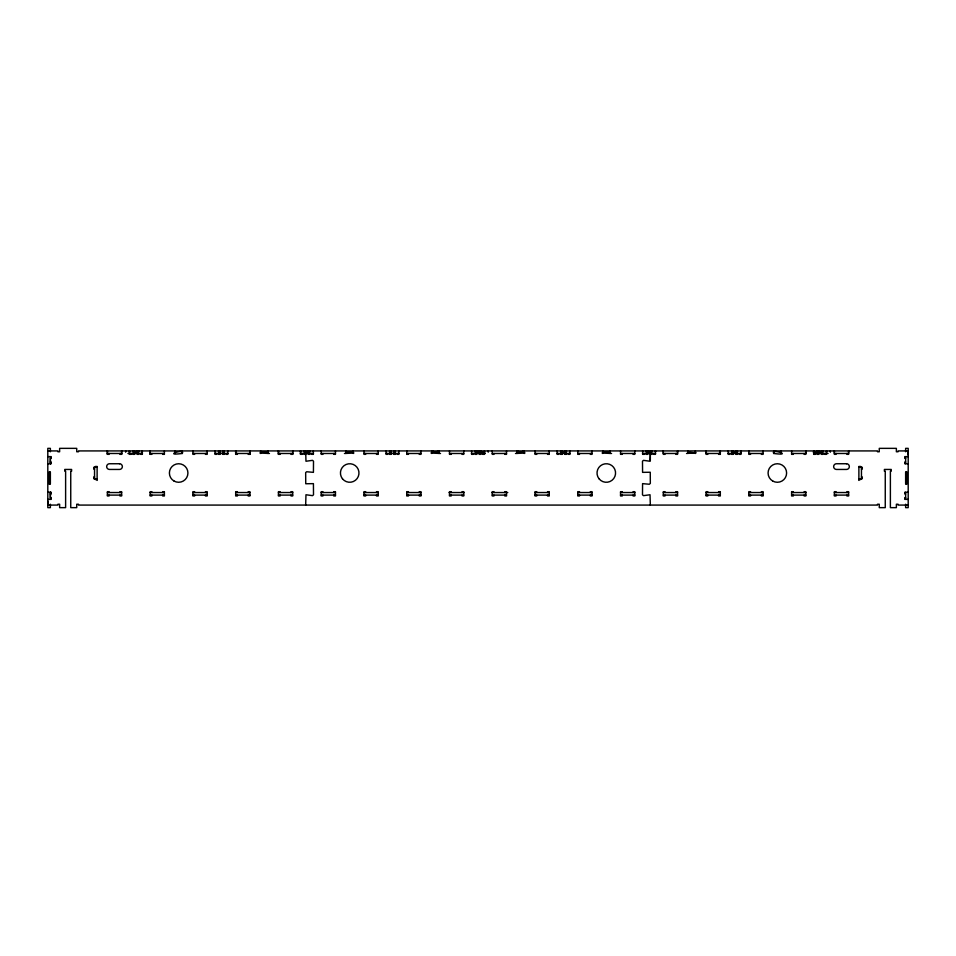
<?xml version="1.0" encoding="UTF-8"?>
<svg xmlns="http://www.w3.org/2000/svg" width="956" height="956" viewBox="0 0 956 956"><rect width="100%" height="100%" fill="white"/><g stroke="black" fill="none" stroke-linecap="round" stroke-linejoin="round"><path stroke-width="1.43" d="M47.8 501.087L47.8 505.079L57.922 505.079L57.922 504.23L59.631 504.23L59.631 507.648L65.617 507.648L65.617 471.153L64.757 471.153L64.757 469.444L71.604 469.444L71.604 471.153L70.744 471.153L70.744 507.648L76.731 507.648L76.731 504.23L78.452 504.23L78.452 505.079L877.548 505.079L877.548 504.23L879.269 504.23L879.269 507.648L885.256 507.648L885.256 471.153L884.396 471.153L884.396 469.444L891.243 469.444L891.243 471.153L890.383 471.153L890.383 507.648L896.37 507.648L896.37 504.23L898.078 504.23L898.078 505.079L908.2 505.079M50.369 499.379L50.369 492.256L50.369 497.67L51.218 497.67L51.218 499.379L47.8 499.379M50.369 483.7L50.369 472.3L49.724 471.655L49.079 472.3L49.079 483.7C49.449 485.349 51.648 482.959 49.079 483.7M50.369 456.621L50.369 463.744L50.369 458.33L51.218 458.33L51.218 456.621L47.8 456.621M107.383 454.339L107.383 450.921L107.383 454.339L109.092 454.339L109.092 453.479M121.639 454.339L121.639 450.921L121.639 454.339L119.93 454.339L119.93 453.479M129.478 454.339L129.478 450.921L129.478 454.339L131.187 454.339L131.187 453.479M142.313 454.339L142.313 450.921L142.313 454.339L140.592 454.339L140.592 453.479M150.152 454.339L150.152 450.921L150.152 454.339L151.861 454.339L151.861 453.479M235.678 454.339L235.678 450.921L235.678 454.339L237.387 454.339L237.387 453.479M249.922 454.339L249.922 450.921L249.922 454.339L248.213 454.339L248.213 453.479M278.435 454.339L278.435 450.921L278.435 454.339L280.144 454.339L280.144 453.479M292.691 454.339L292.691 450.921L292.691 454.339L290.983 454.339L290.983 453.479M300.531 454.339L300.531 450.921L300.531 454.339L302.239 454.339L302.239 453.479M650.331 505.079L650.032 494.754L643.496 495.65L642.492 494.814L642.575 483.64L649.339 484.25L650.331 483.401L650.259 472.24L642.575 472.36L642.492 461.186L643.496 460.35L650.032 461.246L650.331 454.339L652.052 454.339L652.052 453.479M655.469 451.77L655.469 450.921L655.469 454.339L653.761 454.339L653.761 453.479M663.309 452.965L663.309 450.921L663.309 454.339L665.018 454.339L665.018 453.479M688.248 453.06L688.248 452.2L696.028 452.845L686.539 453.479M695.382 453.06L695.382 452.2M720.322 452.965L720.322 450.921L720.322 454.339L718.613 454.339L718.613 453.479M740.996 451.77L740.996 453.479L728.054 453.479M773.786 453.479C769.915 447.934 794.711 456.203 773.786 453.479L773.786 452.63M780.909 453.479L780.909 452.63M813.687 452.63L813.687 450.921L813.687 454.339L815.408 454.339L815.408 453.479M826.522 452.63L826.522 450.921L826.522 454.339L824.813 454.339L824.813 453.479M908.2 454.913L908.2 450.921L898.078 450.921L898.078 451.77L896.37 451.77L896.37 448.352L879.269 448.352L879.269 451.77L877.548 451.77L877.548 450.921L78.452 450.921L78.452 451.77L76.731 451.77L76.731 448.352L59.631 448.352L59.631 451.77L57.922 451.77L57.922 450.921L47.8 450.921M905.631 472.3L906.276 471.655L906.921 472.3L906.921 483.7L906.276 484.345L905.631 483.7L905.631 472.3L906.921 472.3M182.214 453.479C186.085 447.934 161.289 456.203 182.214 453.479L182.214 450.921M344.435 453.479L353.875 453.072L353.278 452.2L346.144 452.2L345.905 453.443L346.144 450.921M515.487 453.479L524.928 453.072L524.33 452.2L517.196 452.2L516.969 453.443L517.196 450.921M688.248 452.2C686.539 453.598 689.646 453.957 688.248 450.921M135.573 452.2L133.039 452.2L133.039 450.921M136.302 452.2L138.739 452.2L138.739 450.921M220.466 452.2L218.566 452.2L218.566 450.921M222.366 452.2L224.266 452.2L224.266 450.921M306.625 452.2L304.092 452.2L304.092 450.921M307.354 452.2L309.792 452.2L309.792 450.921M391.518 452.2L389.618 452.2L389.618 450.921M393.418 452.2L395.33 452.2L395.33 450.921M477.677 452.2L475.144 452.2L475.144 450.921M478.406 452.2L484.8 452.2M563.215 452.2L560.67 452.2L560.67 450.921M564.482 452.2L566.382 452.2L566.382 450.921M648.742 452.2L646.208 452.2L646.208 450.921M649.459 452.2L651.908 452.2L651.908 450.921M734.268 452.2L731.734 452.2L731.734 450.921M735.534 452.2L737.435 452.2L737.435 450.921M813.305 452.2L819.794 452.2M820.511 452.2L822.961 452.2L822.961 450.921M107.383 453.479L121.639 453.479M127.913 453.479L142.42 453.479M150.152 453.479L164.396 453.479M192.909 453.479L207.165 453.479M214.885 453.479L227.946 453.479M235.678 453.479L249.922 453.479M267.752 450.921L267.979 453.443L267.752 452.2L260.618 452.2L260.02 453.072L269.461 453.479M278.435 453.479L292.691 453.479M300.411 453.479L313.484 453.479M321.204 453.479L335.46 453.479M363.961 453.479L378.218 453.479M385.937 453.479L399.01 453.479M406.73 453.479L420.987 453.479M438.804 450.921L439.031 453.443L438.804 452.2L431.67 452.2L431.072 453.072L440.513 453.479M449.487 453.479L463.744 453.479M471.463 453.479L485.361 453.479M492.256 453.479L506.513 453.479M535.013 453.479L549.27 453.479M556.99 453.479L570.063 453.479M577.783 453.479L592.039 453.479M609.856 450.921L610.095 453.443L609.856 452.2L602.722 452.2L602.125 453.072L611.565 453.479M620.54 453.479L634.796 453.479M642.516 453.479L655.589 453.479M663.309 453.479L677.565 453.479L677.565 450.921L677.565 454.339L675.856 454.339L675.856 453.479M720.322 453.479L706.078 453.479L706.078 450.921L706.078 454.339L707.787 454.339L707.787 453.479M748.835 453.479L763.091 453.479M791.604 453.479L805.848 453.479L805.848 450.921L805.848 454.339L804.139 454.339L804.139 453.479M813.58 453.479L828.087 453.479M305.669 454.339L303.948 454.339L303.948 453.479M908.2 456.621L904.782 456.621L904.782 458.33L905.631 458.33M50.369 462.035L51.218 462.035L51.218 463.744L47.8 463.744M905.631 462.035L904.782 462.035L904.782 463.744L908.2 463.744M97.118 467.305L93.7 467.305L93.7 469.026L94.548 469.026M858.882 467.305L862.3 467.305L862.3 469.026L861.452 469.026M49.079 472.3L50.369 472.3M94.548 477.008L93.7 477.008L93.7 478.717L97.118 478.717M861.452 477.008L862.3 477.008L862.3 478.717L858.882 478.717M97.118 479.565L95.409 479.565L95.409 478.717M858.882 479.565L860.591 479.565L860.591 478.717M905.631 483.7L906.921 483.7M47.8 492.256L51.218 492.256L51.218 493.965L50.369 493.965M908.2 492.256L904.782 492.256L904.782 493.965L905.631 493.965M107.383 492.543L121.639 492.543M150.152 492.543L164.396 492.543M192.909 492.543L207.165 492.543M235.678 492.543L249.922 492.543M278.435 492.543L292.691 492.543M321.204 492.543L335.46 492.543M363.961 492.543L378.218 492.543M406.73 492.543L420.987 492.543M449.057 492.543L464.162 492.543M491.814 492.543L507.779 492.543M535.013 492.543L549.27 492.543M577.783 492.543L592.039 492.543M620.54 492.543L634.796 492.543M663.309 492.543L677.565 492.543M706.078 492.543L720.322 492.543M748.835 492.543L763.091 492.543M791.604 492.543L805.848 492.543M834.361 492.543L848.617 492.543M107.383 495.1L121.639 495.1M150.152 495.1L164.396 495.1M192.909 495.1L207.165 495.1M235.678 495.1L249.922 495.1M278.435 495.1L292.691 495.1M321.204 495.1L335.46 495.1M363.961 495.1L378.218 495.1M406.73 495.1L420.987 495.1M449.487 495.1L463.732 495.1M492.244 495.1L506.501 495.1M535.013 495.1L549.27 495.1M577.783 495.1L592.039 495.1M620.54 495.1L634.796 495.1M663.309 495.1L677.565 495.1M706.078 495.1L720.322 495.1M748.835 495.1L763.091 495.1M791.604 495.1L805.848 495.1M834.361 495.1L848.617 495.1M905.631 497.67L904.782 497.67L904.782 499.379L908.2 499.379M905.631 451.77L905.631 448.352L908.2 448.352L908.2 507.648L905.631 507.648L905.631 504.23M905.631 456.621L905.631 463.744M905.631 492.256L905.631 499.379M861.452 467.305L861.452 478.717M860.591 467.305L860.591 466.456L858.882 466.456L858.882 480.426M846.908 453.479L846.908 454.339L848.617 454.339L848.617 450.921L848.617 453.479L834.361 453.479L834.361 450.921L834.361 454.339L836.07 454.339L836.07 453.479M846.908 492.543L846.908 491.683L848.617 491.683L848.617 495.961L846.908 495.961L846.908 495.1M836.07 492.543L836.07 491.683L834.361 491.683L834.361 495.961L836.07 495.961L836.07 495.1M830.334 450.921L830.334 452.2M823.104 453.479L823.104 454.339L821.395 454.339L821.395 450.921M818.826 450.921L818.826 454.339L817.117 454.339L817.117 453.479M817.26 450.921L817.26 452.2M804.139 492.543L804.139 491.683L805.848 491.683L805.848 495.961L804.139 495.961L804.139 495.1M793.313 453.479L793.313 454.339L791.604 454.339L791.604 450.921M793.313 492.543L793.313 491.683L791.604 491.683L791.604 495.961L793.313 495.961L793.313 495.1M780.909 451.77L780.909 450.921L780.909 453.06M773.786 451.77L773.786 450.921L773.786 453.06M763.091 450.921L763.091 454.339L761.382 454.339L761.382 453.479M761.382 492.543L761.382 491.683L763.091 491.683L763.091 495.961L761.382 495.961L761.382 495.1M750.544 453.479L750.544 454.339L748.835 454.339L748.835 450.921M750.544 492.543L750.544 491.683L748.835 491.683L748.835 495.961L750.544 495.961L750.544 495.1M740.996 450.921L740.996 454.339L739.287 454.339L739.287 453.479M737.578 453.479L737.578 454.339L735.869 454.339L735.869 450.921M733.3 450.921L733.3 454.339L731.591 454.339L731.591 453.479M729.882 453.479L729.882 454.339L728.161 454.339L728.161 450.921M718.613 492.543L718.613 491.683L720.322 491.683L720.322 495.961L718.613 495.961L718.613 495.1M707.787 492.543L707.787 491.683L706.078 491.683L706.078 495.961L707.787 495.961L707.787 495.1M695.382 450.921L695.382 453.479M675.856 492.543L675.856 491.683L677.565 491.683L677.565 495.961L675.856 495.961L675.856 495.1M665.018 492.543L665.018 491.683L663.309 491.683L663.309 495.961L665.018 495.961L665.018 495.1M650.331 450.921L650.331 460.601M647.774 450.921L647.774 454.339L646.065 454.339L646.065 453.479M644.344 453.479L644.344 454.339L642.635 454.339L642.635 450.921M634.796 450.921L634.796 454.339L633.087 454.339L633.087 453.479M633.087 492.543L633.087 491.683L634.796 491.683L634.796 495.961L633.087 495.961L633.087 495.1M622.26 453.479L622.26 454.339L620.54 454.339L620.54 450.921M622.26 492.543L622.26 491.683L620.54 491.683L620.54 495.961L622.26 495.961L622.26 495.1M602.722 450.921L602.722 453.479M592.039 450.921L592.039 454.339L590.33 454.339L590.33 453.479M590.33 492.543L590.33 491.683L592.039 491.683L592.039 495.961L590.33 495.961L590.33 495.1M579.491 453.479L579.491 454.339L577.783 454.339L577.783 450.921M579.491 492.543L579.491 491.683L577.783 491.683L577.783 495.961L579.491 495.961L579.491 495.1M569.943 450.921L569.943 454.339L568.234 454.339L568.234 453.479M566.526 453.479L566.526 454.339L564.805 454.339L564.805 450.921M562.248 450.921L562.248 454.339L560.539 454.339L560.539 453.479M558.818 453.479L558.818 454.339L557.109 454.339L557.109 450.921M549.27 450.921L549.27 454.339L547.561 454.339L547.561 453.479M547.561 492.543L547.561 491.683L549.27 491.683L549.27 495.961L547.561 495.961L547.561 495.1M536.734 453.479L536.734 454.339L535.013 454.339L535.013 450.921M536.734 492.543L536.734 491.683L535.013 491.683L535.013 495.961L536.734 495.961L536.734 495.1M524.33 450.921L524.33 453.479M523.099 450.921L523.099 451.77M518.427 450.921L518.427 451.77M506.513 450.921L506.513 454.339L504.804 454.339L504.804 453.479M504.804 492.543L504.804 491.683L506.513 491.683L506.513 495.961L504.804 495.961L504.804 495.1M493.965 453.479L493.965 454.339L492.256 454.339L492.256 450.921M493.965 492.543L493.965 491.683L492.256 491.683L492.256 495.961L493.965 495.961L493.965 495.1M488.217 450.921L488.217 452.2M484.417 450.921L484.417 454.339L482.708 454.339L482.708 453.479M480.988 453.479L480.988 454.339L479.279 454.339L479.279 450.921M480.856 450.921L480.856 452.2M476.721 450.921L476.721 454.339L475.013 454.339L475.013 453.479M473.292 453.479L473.292 454.339L471.583 454.339L471.583 450.921M463.744 450.921L463.744 454.339L462.035 454.339L462.035 453.479M462.035 492.543L462.035 491.683L463.744 491.683L463.744 495.961L462.035 495.961L462.035 495.1M451.196 453.479L451.196 454.339L449.487 454.339L449.487 450.921M451.196 492.543L451.196 491.683L449.487 491.683L449.487 495.961L451.196 495.961L451.196 495.1M437.573 450.921L437.573 451.77M432.901 450.921L432.901 451.77M431.67 450.921L431.67 453.479M420.987 450.921L420.987 454.339L419.266 454.339L419.266 453.479M419.266 492.543L419.266 491.683L420.987 491.683L420.987 495.961L419.266 495.961L419.266 495.1M408.439 453.479L408.439 454.339L406.73 454.339L406.73 450.921M408.439 492.543L408.439 491.683L406.73 491.683L406.73 495.961L408.439 495.961L408.439 495.1M398.891 450.921L398.891 454.339L397.182 454.339L397.182 453.479M395.461 453.479L395.461 454.339L393.752 454.339L393.752 450.921M391.195 450.921L391.195 454.339L389.474 454.339L389.474 453.479M387.766 453.479L387.766 454.339L386.057 454.339L386.057 450.921M378.218 450.921L378.218 454.339L376.509 454.339L376.509 453.479M376.509 492.543L376.509 491.683L378.218 491.683L378.218 495.961L376.509 495.961L376.509 495.1M365.67 453.479L365.67 454.339L363.961 454.339L363.961 450.921M365.67 492.543L365.67 491.683L363.961 491.683L363.961 495.961L365.67 495.961L365.67 495.1M353.278 450.921L353.278 453.479M335.46 450.921L335.46 454.339L333.74 454.339L333.74 453.479M333.74 492.543L333.74 491.683L335.46 491.683L335.46 495.961L333.74 495.961L333.74 495.1M322.913 453.479L322.913 454.339L321.204 454.339L321.204 450.921M322.913 492.543L322.913 491.683L321.204 491.683L321.204 495.961L322.913 495.961L322.913 495.1M313.365 450.921L313.365 454.339L311.656 454.339L311.656 453.479M309.935 453.479L309.935 454.339L308.226 454.339L308.226 450.921M305.669 450.921L305.968 461.246L312.504 460.35L313.508 461.186L313.425 472.36L306.661 471.75L305.669 472.599L305.741 483.76L313.425 483.64L313.508 494.814L312.504 495.65L305.968 494.754L305.669 505.079M290.983 492.543L290.983 491.683L292.691 491.683L292.691 495.961L290.983 495.961L290.983 495.1M280.144 492.543L280.144 491.683L278.435 491.683L278.435 495.961L280.144 495.961L280.144 495.1M260.618 450.921L260.618 453.479M248.213 492.543L248.213 491.683L249.922 491.683L249.922 495.961L248.213 495.961L248.213 495.1M237.387 492.543L237.387 491.683L235.678 491.683L235.678 495.961L237.387 495.961L237.387 495.1M227.839 450.921L227.839 454.339L226.118 454.339L226.118 453.479M224.409 453.479L224.409 454.339L222.7 454.339L222.7 450.921M220.131 450.921L220.131 454.339L218.422 454.339L218.422 453.479M216.713 453.479L216.713 454.339L215.004 454.339L215.004 450.921M207.165 450.921L207.165 454.339L205.456 454.339L205.456 453.479M205.456 492.543L205.456 491.683L207.165 491.683L207.165 495.961L205.456 495.961L205.456 495.1M194.618 453.479L194.618 454.339L192.909 454.339L192.909 450.921M194.618 492.543L194.618 491.683L192.909 491.683L192.909 495.961L194.618 495.961L194.618 495.1M175.091 450.921L175.091 453.479M164.396 450.921L164.396 454.339L162.687 454.339L162.687 453.479M162.687 492.543L162.687 491.683L164.396 491.683L164.396 495.961L162.687 495.961L162.687 495.1M151.861 492.543L151.861 491.683L150.152 491.683L150.152 495.961L151.861 495.961L151.861 495.1M138.883 453.479L138.883 454.339L137.174 454.339L137.174 450.921M134.605 450.921L134.605 454.339L132.896 454.339L132.896 453.479M125.666 450.921L125.666 452.2M119.93 492.543L119.93 491.683L121.639 491.683L121.639 495.961L119.93 495.961L119.93 495.1M109.092 492.543L109.092 491.683L107.383 491.683L107.383 495.961L109.092 495.961L109.092 495.1M97.118 480.426L97.118 466.456L95.409 466.456L95.409 467.305M94.548 467.305L94.548 478.717M50.369 451.77L50.369 448.352L47.8 448.352L47.8 507.648L50.369 507.648L50.369 504.23M119.5 463.744L109.522 463.744A2.856 2.856 0 0 0 106.666 466.6A2.856 2.856 0 0 0 109.522 469.444L119.5 469.444A2.856 2.856 0 0 0 122.356 466.6A2.856 2.856 0 0 0 119.5 463.744M846.478 463.744L836.5 463.744A2.856 2.856 0 0 0 833.644 466.6A2.856 2.856 0 0 0 836.5 469.444L846.478 469.444A2.856 2.856 0 0 0 849.334 466.6A2.856 2.856 0 0 0 846.478 463.744M772.711 481.035A9.261 9.261 0 0 0 786.609 473.017A9.261 9.261 0 0 0 772.711 464.986A9.261 9.261 0 0 0 772.711 481.035M342.451 478.765A9.261 9.261 0 0 0 358.321 476.423A9.261 9.261 0 0 0 348.354 463.839A9.261 9.261 0 0 0 342.451 478.765M599.03 478.765A9.261 9.261 0 0 0 614.911 476.423A9.261 9.261 0 0 0 604.933 463.839A9.261 9.261 0 0 0 599.03 478.765M174.028 481.035A9.261 9.261 0 0 0 187.926 473.017A9.261 9.261 0 0 0 174.028 464.986A9.261 9.261 0 0 0 174.028 481.035"/></g></svg>
